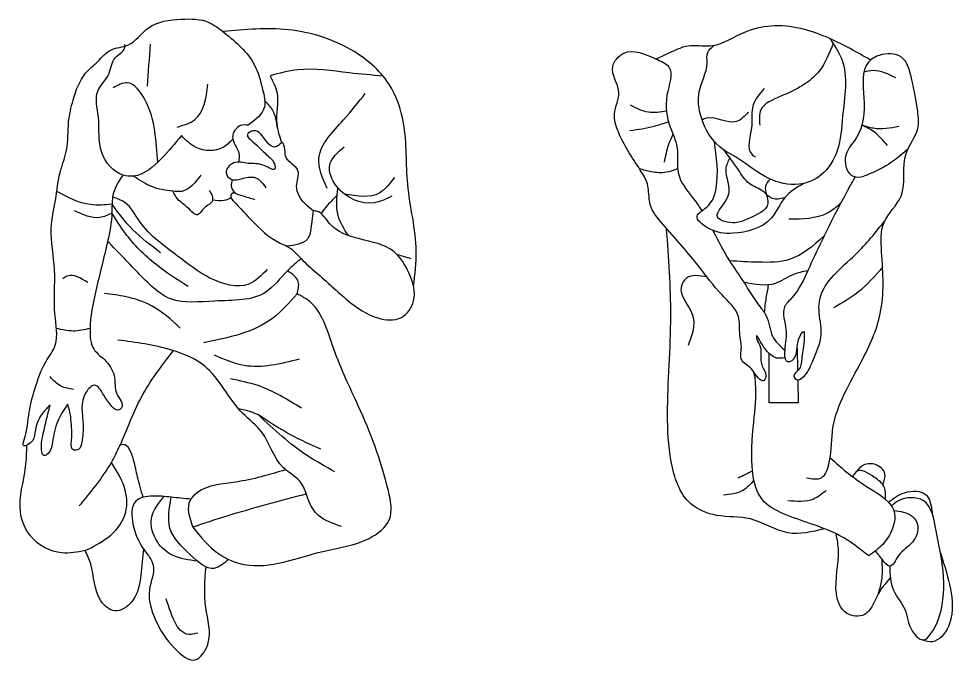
# Model space of a CAD drawing. Header units: inches. Extents: x 2044 to 8221, y 11207 to 15851.
# Drawn here: x 5393 to 7052, y 11239 to 12381 of the extents above; entities that cross this region are included whole.
import ezdxf

# ---------------------------------------------------------------- set-up
doc = ezdxf.new("R2010")
doc.units = ezdxf.units.IN
doc.header["$MEASUREMENT"] = 0
doc.layers.add('freecads.com', color=7, linetype='Continuous')

msp = doc.modelspace()

# ---------------------------------------------------------------- linework, layer by layer
at = {"layer": 'freecads.com'}
for points in [[(6775.986358361206, 11739.26224238285), (6776.679575269172, 11698.33224657919), (6725.328958811417, 11698.33224657919), (6725.328958811417, 11786.37786071028)], [(6775.035008977637, 11795.43329913439), (6775.715607552735, 11755.24833465451)]]:
    msp.add_lwpolyline(points, dxfattribs=at)
for points in [[(5407.028230450491, 11622.81035727914), (5400.845172128607, 11622.49623808573), (5401.814356337094, 11631.05691799233), (5411.174294935652, 11682.1369507722), (5421.05878617943, 11722.56925131896), (5440.92310281991, 11771.66948408316), (5457.271568359163, 11801.08140991197), (5456.871951822042, 11855.83976071668), (5456.168947369119, 11934.75400539662), (5450.486698091638, 12009.01374930912), (5457.817803386275, 12058.66846301706), (5466.787517914283, 12110.24944095893), (5477.419870007285, 12147.49725421495), (5481.214338855669, 12197.3576379912), (5489.218291690831, 12236.44515667533), (5511.379776336773, 12284.01581858459), (5532.824642577234, 12304.92985874976), (5557.474949325606, 12325.94833035799), (5586.199897039794, 12334.03886814159), (5623.041791209045, 12364.75998188113), (5681.059309755768, 12380.18296528919), (5730.347888444285, 12374.40797129422), (5757.914068676528, 12356.05280091462), (5810.812717975608, 12299.69591537188), (5825.770138424468, 12255.25948526783), (5829.049506709704, 12224.2406838226), (5799.964697523825, 12191.84690626414)], [(6905.488378834332, 12307.62083978339), (6831.843463842353, 12346.12791284574), (6786.504240342711, 12362.25371529691), (6685.451634340632, 12358.41423370179), (6620.516632043411, 12332.30579935168), (6581.709367059757, 12332.30579935168), (6551.739380884163, 12321.93919904488), (6524.843251848481, 12309.26893002935)], [(6093.697673465937, 11905.64442034654), (6098.534100391986, 11967.94635887339), (6083.472620155368, 12086.39700375605), (6075.943285297104, 12195.64431223576), (6049.720748957185, 12265.37685612406), (5983.245197658132, 12325.46137123674), (5871.445282569937, 12361.28187816925), (5755.401806924925, 12358.07537378336)], [(5681.521218863516, 12173.25076161884), (5645.342611091091, 12131.79510577131), (5596.533209694982, 12101.38121288884), (5577.416984664069, 12103.29743040563), (5539.964882430239, 12143.16117525048), (5533.971509429361, 12206.73909166589), (5533.151510948283, 12252.51629651291), (5552.580785120164, 12282.74544014141), (5564.290229412578, 12312.01851214294), (5581.239731062258, 12332.31089598054), (5580.434304184713, 12335.09392424638)], [(5621.295290872247, 12261.37682849739), (5626.576822634172, 12335.53973934476)], [(6833.080653417917, 12345.57634945943), (6854.17340910534, 12309.11943687137), (6855.726398242583, 12207.08651949645), (6846.40856016934, 12146.95305362224), (6817.67852719338, 12103.5017728343), (6778.465926385023, 12086.81958774802), (6724.50004971051, 12097.29445568529), (6669.369491652065, 12132.98656978868), (6637.921739779649, 12153.16037077124), (6604.921047145155, 12205.14673288739), (6601.038598489602, 12251.31371492804), (6615.015355599466, 12302.52416240053), (6616.180085358621, 12320.75817677404), (6627.255840039641, 12333.30265900195)], [(6839.051569617182, 12336.75543394084), (6814.2009789857, 12287.87075517748), (6746.258345201324, 12243.25560242411), (6710.539933670432, 12218.81425065328), (6708.598733530209, 12191.65719762979)], [(6902.268471161256, 11426.83452921104), (6850.912581806424, 11462.31371224988), (6798.922687042974, 11483.85463757766), (6750.736921481734, 11501.5942088488), (6713.329538118272, 11526.30291909965), (6696.210908333367, 11573.81967269716), (6698.112972934443, 11664.41827695021), (6701.283096727977, 11733.4759356272), (6693.674789948451, 11759.4517638969), (6676.556160163487, 11774.65711937858), (6675.92215475487, 11796.83159359168), (6673.348061835746, 11819.31442908104), (6670.811991825994, 11851.62582719686), (6641.012866866953, 11890.90632379581), (6601.069413493798, 11940.32374429748), (6536.335845541271, 12015.87035365108), (6514.145027361756, 12050.71596755637), (6509.072838967146, 12087.46224836582), (6496.392392168174, 12112.17095861667), (6457.007624012829, 12180.91142776098), (6450.667376425761, 12211.95570785793), (6458.275634830065, 12250.60265557156), (6447.497252632227, 12296.21874226489), (6467.151952426884, 12319.66033449684), (6524.843251848481, 12309.26893002932), (6547.0389075483, 12295.5851933796), (6543.868783754766, 12244.90065485905), (6549.574977557993, 12188.51411562595), (6561.621418948347, 12153.03495283537), (6564.157537333263, 12105.51819923787), (6588.88442552253, 12063.7034666012), (6606.131008264671, 12039.93542205271)], [(6791.600229337117, 11565.46735247474), (6818.176840158008, 11565.46735247474), (6832.069134163674, 11593.23155060756), (6838.713274775077, 11654.79563947839), (6889.462684211674, 11772.64468188903), (6922.683435643969, 11857.14441885819), (6925.094407379107, 11966.54423270912), (6929.322496859069, 12019.05478267219), (6959.532472416005, 12065.69792360529), (6968.592712534071, 12141.74768282789), (6989.129195526362, 12185.80825504439), (6989.129195526362, 12216.5902994798), (6978.829921337605, 12272.39101505762), (6960.105476693836, 12312.83015956202), (6920.844549057834, 12315.84800586459), (6901.516091631205, 12303.77662065423), (6893.663925454082, 12240.40182805151), (6880.375595856054, 12169.78420027289), (6860.443174021846, 12132.96646323229), (6874.335468027512, 12100.97727622618), (6893.663925454082, 12100.97727622618)], [(6039.599651015971, 12279.12333012733), (5979.598199289172, 12284.76918410853), (5887.711024593878, 12290.11345639071), (5839.148309878856, 12279.63900071621)], [(6950.212892835498, 12276.17446962196), (6909.868699281888, 12288.84475888579), (6893.430089741076, 12286.29258946116)], [(5639.372986206403, 12125.84685439416), (5634.186694576227, 12181.11136262564), (5616.461014807657, 12237.26039867813), (5585.160493635191, 12267.24666552624), (5560.100393786033, 12257.97436581569)], [(5839.148309878856, 12279.63900071621), (5851.288053109976, 12248.90960183606), (5850.821212609149, 12194.37816256544), (5859.680497469668, 12160.41391781427)], [(5673.759400619394, 12188.38997520268), (5705.377881637247, 12201.75157325389), (5728.656155276371, 12264.52117516764)], [(6716.751841844296, 12256.83412893584), (6696.951435938656, 12228.12524662509), (6693.845457664112, 12187.00170976802), (6694.621976420345, 12140.05881308376), (6700.833884594267, 12135.4033049737)], [(5851.978972097215, 12186.3358485811), (5843.809107119068, 12218.03594722648), (5829.733159096675, 12235.04255910296)], [(5940.406054511983, 12079.11324663815), (5925.837794623014, 12134.25469276682), (5969.535060997612, 12201.277119153), (6007.983580819851, 12248.25774928046)], [(6542.825903776571, 12216.74261454786), (6510.855271691518, 12214.86712912484), (6478.992944330679, 12227.36085326101)], [(6688.021808868336, 12214.93467743516), (6667.444932581686, 12198.25249234889), (6614.255526288183, 12204.07185217609), (6606.191387264818, 12201.2856338052)], [(5915.650974810615, 12039.84839532053), (5901.540226785666, 12051.79537289403), (5886.125479359554, 12083.28912892853), (5888.474468788827, 12110.79060745749), (5867.786839908946, 12133.9504280081), (5864.993301309903, 12149.20440455136), (5860.373265194848, 12160.4809923578), (5851.121559064424, 12153.97639481022), (5833.564448577145, 12161.56677779357), (5809.702309468379, 12182.01130770042), (5798.830724553114, 12175.1274895182), (5808.397227089412, 12162.3795129261), (5832.324529072353, 12139.97818498701), (5847.685251369865, 12119.90972655918), (5847.859023647175, 12114.6916034004), (5828.747281715823, 12119.94591637456), (5800.209976910173, 12123.9138063023), (5774.390469229631, 12124.70528823131), (5760.942048326597, 12106.96343056619), (5768.801792858718, 12096.4453023095), (5791.294734378196, 12097.5043819577), (5813.135389704894, 12098.54220840233), (5831.69235241503, 12080.53678446176)], [(5799.964697523854, 12191.84690626414), (5786.277955954687, 12191.10847753781), (5772.515574191082, 12170.5769989012), (5783.308378464539, 12142.74150617234), (5783.158691490764, 12126.15007591897)], [(6546.576548514775, 12197.7128221059), (6520.938260348343, 12189.47665879962), (6478.18628782302, 12181.81921954641)], [(6955.591489764982, 12189.29574028861), (6910.636558876842, 12186.22415501254), (6889.972004218496, 12191.88480465526)], [(6935.22731924523, 12155.89227065952), (6912.173439071576, 12179.31308814134), (6889.972004218496, 12191.88480465529)], [(5772.816481718877, 12167.13756001613), (5755.163237437981, 12152.04262438865), (5707.953121105875, 12151.91437068992), (5681.521218863516, 12173.25076161884)], [(6554.526286612327, 12175.89927839039), (6546.750736464925, 12157.63779513156), (6538.684364889519, 12126.20197376468)], [(6055.478148762337, 12065.57977683956), (6024.367444857457, 12054.06872682419), (5957.052846041766, 12083.36967675219), (5945.064891401384, 12121.39667375444), (5970.798983503944, 12153.50479953934)], [(6786.496748449343, 12088.24544704268), (6753.29350257741, 12063.40903615147), (6729.055058811387, 12026.68749875784), (6661.031106311017, 11999.7323414784), (6616.072740783453, 12009.49870134426), (6597.307515843717, 12030.20339235922), (6614.508963975943, 12046.22021848958), (6631.319492093931, 12080.20718322009), (6628.090170048297, 12162.67837678585)], [(6727.015162826694, 12096.11269416234), (6718.890557937793, 12083.3324062282), (6723.190919970806, 12052.86135534738), (6687.61516691314, 12025.51552747463), (6664.940548329851, 12018.48376052017), (6633.665157305197, 12028.64077073102), (6652.821302259228, 12066.14360881462), (6648.911908615617, 12114.19412770232), (6655.454330102311, 12134.04070857687)], [(6752.561740631649, 12062.51712521735), (6731.009755633193, 12061.45576417829), (6714.199275890427, 12074.34734705229), (6690.74272052816, 12087.62962076783), (6670.804687170374, 12112.24085572914), (6645.099158639558, 12147.80466991746)], [(6971.580757161839, 12149.10350834403), (6932.537657966492, 12119.41723600262), (6893.663925454082, 12100.97727622615)], [(5577.416984664069, 12103.29743040563), (5559.287835091436, 12064.40793242864), (5558.261728160516, 12051.25906358444), (5558.103731281266, 12035.70618596731), (5550.447170283205, 11985.33585424465), (5529.412990483364, 11897.45438857854), (5519.203242660875, 11828.50906990259), (5525.752421196634, 11794.24697941978), (5548.125800342965, 11771.99207467897), (5562.598338481122, 11743.39594338677), (5566.941764972664, 11714.4699398668), (5575.201911624139, 11689.72739193073), (5568.584127475708, 11685.45594373666), (5558.230146277489, 11691.87858759062), (5544.050019635029, 11711.69638593739), (5526.887335250296, 11729.7270951308), (5512.413698129556, 11717.76390394426), (5506.811034112437, 11660.00959942988), (5504.8181072181, 11628.51124775823), (5499.145501534422, 11616.15869994508), (5490.411927574951, 11614.52229105041), (5486.619789433458, 11637.04436208995), (5485.720148495919, 11664.05460650736), (5483.435972079689, 11681.89390676067), (5478.912043953223, 11695.94231480564)], [(5716.089289871652, 12103.16923248948), (5682.093926804107, 12074.26467435271), (5666.499053443546, 12074.59911496603), (5628.746216467811, 12082.63529492746), (5596.533209694982, 12101.38121288881)], [(6562.80998472212, 12114.17475229952), (6542.717550677193, 12108.06592063974), (6516.098418053069, 12108.87196474553), (6494.94932708098, 12114.3835076751)], [(5772.126481650452, 12095.17468506034), (5769.661600520278, 12083.85512657094), (5775.29673304129, 12072.85863621411), (5790.551131015611, 12066.28765542078), (5811.321210571969, 12060.02477825133)], [(6059.73321345777, 12098.77522399309), (6033.173714958157, 12071.33069001441), (5971.204454431976, 12069.1742159412)], [(6877.88047674968, 12099.96202458699), (6841.66038888344, 12032.5987655936), (6794.530363749309, 11934.70042845722), (6766.141714579895, 11885.81128595795), (6752.853384981867, 11868.9113507131), (6755.160398406038, 11828.76137210183), (6752.886715496603, 11791.6521811108), (6758.1919756186, 11771.96158542719), (6762.360321723045, 11771.96158542719), (6773.349716555796, 11785.21486358507), (6778.27600533859, 11812.85743021306), (6786.233822958722, 11824.97471830699), (6787.370640225829, 11809.07077641822), (6783.197843602746, 11776.07460123212), (6777.513708891991, 11757.14135250608), (6769.176919932655, 11745.7813911215), (6773.724237376304, 11739.7227369504), (6784.713632208997, 11743.50939074527), (6802.14505605563, 11771.53062072794), (6817.681768331971, 11819.99977310356), (6813.892345191449, 11863.54628162036), (6815.408085422536, 11882.85821394933), (6878.739981872324, 11962.17874092061), (6930.621030676182, 12021.83425219883)], [(5558.261728160545, 12051.25906358441), (5520.235660185481, 12050.62026720608), (5460.136328835706, 12074.10742858791)], [(5730.694701653116, 12075.63702426839), (5736.297067991047, 12065.50077844676), (5736.738652723227, 12058.56581070012), (5721.634209996988, 12044.17523515888), (5710.232257153253, 12032.43224285566), (5693.40360060005, 12044.51927186819), (5674.534505277577, 12060.96218232668), (5666.499053443575, 12074.59911496605)], [(5958.060123678555, 12067.35836370455), (5940.979807545689, 12049.56600108734), (5929.416675956538, 12035.01094987948)], [(5978.007457796306, 11995.67242713337), (5959.899914891426, 12031.42021777289), (5959.368029764762, 12080.49366242479)], [(5644.615302606773, 11965.17913559085), (5595.254076785899, 12006.15870997892), (5558.261728160516, 12051.25906358444)], [(5834.038431836696, 11935.43846917053), (5801.496298368493, 11909.59646718041), (5732.1802096336, 11920.26865981516), (5674.848153923227, 11959.34576664399), (5608.188371391352, 12019.6688061427), (5581.173157962821, 12054.34589914948), (5559.287835091465, 12064.40793242864)], [(5769.279188482436, 12062.50613849825), (5757.192848858565, 12057.7579254552), (5736.738652723256, 12058.56581070015)], [(5769.279188482407, 12062.50613849828), (5804.838447144659, 12024.15925366979), (5857.172169039022, 11982.11436178064), (5874.77271221668, 11973.21943692162), (5894.121747511814, 11954.66755953891), (5920.605308568596, 11930.30983424641), (5977.787444605285, 11879.93415602902), (6030.0671060571, 11849.31459480835), (6072.15028958485, 11850.3587230634), (6093.709051748967, 11879.46533400385), (6085.872155692396, 11928.5097462775), (6058.118581119659, 11967.76383351785), (5998.293900913701, 11989.64901497908), (5944.481289049054, 12017.28026831453), (5923.206550689149, 12038.46205241076), (5915.650974810615, 12039.84839532053)], [(6852.188241998319, 12052.6414866085), (6828.600099991661, 12035.63189935849), (6760.496957284286, 12024.6175358637)], [(5558.103731281266, 12035.70618596731), (5536.585245381193, 12027.77055016701), (5491.362961373317, 12039.93731761025)], [(5693.255712973852, 11905.24838781459), (5635.836212595485, 11944.61353405478), (5581.951072486783, 11999.64153126904), (5558.103731281266, 12035.70618596731)], [(5915.650974810615, 12039.84839532056), (5913.019568386921, 12020.8263981388), (5905.245669248947, 11989.55686590954), (5868.423443603326, 11976.83327369447)], [(6823.916773965295, 11474.71649212442), (6758.422193209004, 11467.694210543), (6691.977062204216, 11492.18990873614), (6631.982909625865, 11498.63613551144), (6586.180880560543, 11519.26410573871), (6551.345606732943, 11594.04044972286), (6544.894579931341, 11678.48614399414), (6550.681657073732, 11852.81719634617), (6543.035690951165, 12008.17174128579)], [(6625.294502483393, 12004.92606765962), (6654.996154629163, 11950.6639813249), (6680.182510495131, 11912.76091545301), (6708.701143834685, 11869.63555121267), (6720.236501206822, 11852.94146012927), (6731.374069285874, 11817.16839334464), (6752.924588940517, 11792.15074188619)], [(5894.121747511814, 11954.66755953891), (5869.921116960493, 11933.16917594138), (5831.497568390241, 11895.26206789035), (5740.549034825639, 11879.37967878015), (5662.903365995062, 11883.05253044475), (5603.964814516799, 11930.22980902728), (5550.447170283205, 11985.33585424465)], [(6822.530212526912, 11994.42949729077), (6761.67794111156, 11953.41756713648), (6706.565620504614, 11948.30375912968), (6654.996154629163, 11950.66398132487)], [(6089.511138229424, 11954.58898106677), (6064.958991015937, 11961.59119555881)], [(6926.772544701995, 11939.77466263033), (6883.136513808629, 11895.16316323628), (6839.345200049986, 11867.20597860897)], [(5515.089016036214, 11912.12880768935), (5479.103884698616, 11923.68624755566), (5471.057474848374, 11919.10912674543)], [(5886.817404003199, 11892.14074768563), (5889.119897728462, 11913.25557812402), (5869.921116960493, 11933.16917594138)], [(6615.191082512672, 11921.86796496045), (6578.420917520012, 11919.85804390199), (6569.38950902288, 11906.32094540071), (6589.387576007404, 11854.10644575091), (6581.646382545649, 11800.60267644811)], [(6793.76611953037, 11933.01528486419), (6767.181297689272, 11926.1354808947), (6736.475863304633, 11910.79405687428), (6680.182510495189, 11912.76091545301)], [(6723.836827501367, 11908.09783795775), (6719.626393148388, 11884.97308756058), (6716.496283460179, 11859.26311111743)], [(5679.484063845561, 11831.2927004302), (5628.547306094897, 11870.97850314464), (5582.531637389122, 11887.05130502104), (5545.120068604268, 11893.06815459754)], [(5701.560450716086, 11477.60094374465), (5748.23141960453, 11430.02800863085), (5792.934887942884, 11411.44603270799), (5932.935688145833, 11434.54088549782), (6014.821330626753, 11457.74675845748), (6050.785575742655, 11490.97883533762), (6049.085575818808, 11542.0202216974), (5995.63608478734, 11693.30161591806), (5952.202604120273, 11794.0805530978), (5905.199134537219, 11881.71853338229), (5886.81740400317, 11892.14074768563)], [(5886.817404003141, 11892.14074768563), (5843.179802008173, 11848.63977400211), (5720.893230832557, 11805.08202507469)], [(5519.250549849323, 11830.58121488764), (5489.259595147767, 11826.06485538953), (5459.552654231546, 11830.83651915559)], [(6753.132518666102, 11778.62699418654), (6738.540420212146, 11778.13591810452), (6720.073525148389, 11792.10055934328), (6708.344570214398, 11810.30446450295), (6702.854420067106, 11817.53616311688), (6702.854420067106, 11814.29437067757), (6708.594137885961, 11800.57908718505), (6712.894209667811, 11763.90282497784), (6719.679799372334, 11747.54967467652), (6716.486552231832, 11738.37594189284), (6697.871898880116, 11752.79658872817)], [(5965.705219370629, 11478.92261763691), (5924.971740828794, 11498.63580512037), (5906.507097679798, 11526.58849853848), (5895.565398609117, 11554.28526803854), (5862.538637235815, 11583.26653353742), (5824.375216036595, 11646.1449751289), (5790.180942035713, 11680.09769436822), (5722.259887463584, 11764.04874997289), (5664.212229927503, 11792.21506997882), (5568.432791851748, 11810.13543269009)], [(5500.157975428618, 11515.26585096726), (5557.17301490239, 11592.64703464057), (5572.4218329752, 11622.77978871038), (5610.221109890084, 11708.05269017199), (5667.237192552329, 11791.29246865929)], [(5890.684111471692, 11776.04657727433), (5792.868837698592, 11764.84560280322), (5740.158683026846, 11783.16680796203)], [(5489.883792562319, 11722.21927309729), (5467.616948108971, 11728.13625625614), (5448.197105118565, 11745.0734324684)], [(5894.584972675304, 11689.00854026838), (5817.605157085167, 11729.0819844096), (5768.614610684595, 11741.01201499166)], [(5448.39079300212, 11694.62123977666), (5435.490293765408, 11680.84196107465), (5422.088001886292, 11650.29441655835), (5417.406154036402, 11631.69363929954), (5407.028230450491, 11622.81035727914)], [(5478.912043953223, 11695.94231480564), (5461.995670207045, 11665.98587023467), (5452.42828578909, 11628.49490867479), (5442.414904240719, 11606.6381159508), (5436.963897645091, 11604.76418491936), (5433.017164973509, 11615.02608107313), (5434.825341543674, 11637.13811848999), (5440.53826489791, 11662.98219035246), (5448.39079300212, 11694.62123977666)], [(5818.337693974285, 11677.00716084254), (5804.808137061333, 11682.4240200913), (5783.061110457664, 11687.93157755322)], [(5929.078408556725, 11615.99154680315), (5876.134906993913, 11641.31845819845), (5818.337693974285, 11677.00716084248)], [(5953.948070795883, 11576.22468981886), (5904.907936755884, 11604.68441378957), (5818.337693974285, 11677.00716084248)], [(5510.465280423461, 11435.946441309), (5469.150365927631, 11432.03966636682), (5413.337357162582, 11462.08861251106), (5395.650018898243, 11505.17003406634), (5404.78827636092, 11584.81592228488), (5407.028230450491, 11622.81035727914)], [(5613.61364015107, 11530.70701720932), (5603.595401945317, 11567.07222665177), (5596.53992105537, 11597.11586723779), (5577.472701748218, 11624.21896334732), (5572.4218329752, 11622.77978871038)], [(5510.465280423461, 11435.946441309), (5551.089248228494, 11459.56443513377), (5581.01331973643, 11498.77918747457), (5581.76790804695, 11543.09859050837), (5557.17301490239, 11592.64703464057)], [(6833.439024457595, 11600.9324971635), (6892.758099780654, 11553.54586538823), (6936.505730731125, 11522.50158529128), (6946.016053736505, 11509.1968967138), (6944.113989135429, 11474.98483169381), (6926.995359350523, 11447.10833651991), (6902.268471161256, 11426.83452921101)], [(6926.993704297816, 11553.39875790534), (6930.833496320298, 11572.53327830193), (6915.216964959229, 11588.40279809012), (6892.983286349921, 11587.60932817522), (6879.725731776449, 11575.92216000094)], [(5866.704477105897, 11579.52944382213), (5778.184228701484, 11557.78966234071), (5709.704257655769, 11538.91306568211), (5697.039305304348, 11525.3853792728), (5701.560450716086, 11477.60094374465)], [(6695.796514815538, 11577.23725466199), (6670.36708508537, 11564.67874215048)], [(6931.691353073405, 11527.08345681157), (6930.039417365395, 11547.93552870474), (6911.51137604524, 11566.71446517869), (6880.807683167983, 11576.76515159534), (6873.50305585354, 11567.22824418346)], [(6698.315803144771, 11561.07725049697), (6678.517726264083, 11542.68818319597), (6644.285013963297, 11534.54352948153)], [(5903.146433525919, 11536.44844871177), (5764.039888531373, 11497.80614197848), (5701.560450716086, 11477.60094374465)], [(6826.859656943361, 11542.68818319597), (6804.037832617763, 11527.62055661319), (6758.394183966509, 11524.36270727638)], [(6937.017089243982, 11521.97331333587), (6965.868801611654, 11538.82041473351), (7004.576994179868, 11534.2940704938), (7012.145875169084, 11519.56461067677), (7014.54704329884, 11503.01047689441)], [(5698.29666923187, 11527.48607985544), (5663.439253784567, 11530.7907029471), (5629.823906108355, 11532.8605377975), (5600.686791480603, 11523.99984441453), (5595.406225348033, 11483.0034951758), (5615.60583576615, 11437.14059338666), (5631.380083967957, 11410.12163642165), (5624.61364871528, 11366.22867485922), (5635.581986927744, 11312.46985138726), (5669.533222983559, 11262.30780657154), (5705.65607082532, 11241.96450186416), (5728.165454972823, 11269.28092988103), (5724.710870626233, 11334.99377936445), (5725.261384424371, 11407.05585447105)], [(5709.994200714016, 11417.23002829208), (5665.607205588629, 11427.6927053472), (5638.863067517141, 11451.50617757006), (5628.294817108075, 11493.25223417126), (5650.24749845298, 11532.16757452418)], [(5765.322222590501, 11420.36779149296), (5739.486723108708, 11404.46503102483), (5697.547112357886, 11428.41653403547), (5661.151051580349, 11475.96721315134), (5663.439253784567, 11530.79070294712)], [(6939.507644214031, 11408.26482828662), (6946.102935600855, 11365.58477486334), (6966.280571338375, 11331.84291573724), (6979.457831470649, 11293.16322653146), (7000.87087313872, 11277.5267443642), (7011.577418160337, 11286.99091868358), (7028.048981231874, 11320.3212919697), (7034.225817383678, 11399.32663398942), (7021.872145080011, 11471.33669648132), (6998.811927754727, 11524.82989617442), (6954.750486863315, 11524.41841033444), (6942.372421952259, 11515.60639384426)], [(6946.844753145826, 11506.97073527265), (6979.190703600474, 11497.2286765637), (6988.940096858427, 11482.10257290652), (6979.960353077917, 11451.08123412719), (6954.817147892845, 11426.7256338834), (6939.423335965726, 11408.26666095846), (6925.825501819843, 11420.57264290842), (6914.10820153746, 11435.5834986481)], [(6940.543781522607, 11388.0658109314), (6917.068283972509, 11355.27084037044), (6894.521472675147, 11322.30995796157), (6862.788887608276, 11324.81331535029), (6844.83496319567, 11359.44312293326), (6848.592748953499, 11435.79555366141), (6844.360643494354, 11465.7030686784)], [(5614.366754706567, 11438.90985800695), (5609.422215627474, 11392.64393176726), (5593.164885992559, 11344.95160479684), (5563.421824318848, 11329.00548490978), (5538.613778060269, 11346.68026019033), (5520.492040691108, 11412.37291294325), (5510.465280423432, 11435.94644130897)], [(6925.22922247375, 11421.34630147926), (6924.509164174964, 11381.34248356954), (6918.121922141934, 11357.23871516354)], [(7029.462724396613, 11432.12994738787), (7043.892537419921, 11383.04943504061), (7049.615662544154, 11323.00072852702), (7031.145526341865, 11282.96825076851), (7015.536976889245, 11274.12991073424), (6997.043706125991, 11277.39963059339)], [(5710.399354523481, 11289.58918564749), (5698.776156105534, 11286.9953444181), (5654.572044475815, 11350.43157929429)]]:
    msp.add_spline(points, degree=3, dxfattribs=at)
msp.add_open_spline([(5777.177385485873, 12071.37526526093), (5774.839511810274, 12071.39473539722), (5769.454226884842, 12071.43958479713), (5769.258126382945, 12065.37205008877), (5769.279188482436, 12062.50613849825)], degree=3, knots=[0, 0, 0, 0, 6.133919529940962, 14.12946504498573, 14.12946504498573, 14.12946504498573, 14.12946504498573], dxfattribs=at)

doc.saveas('drawing.dxf')
